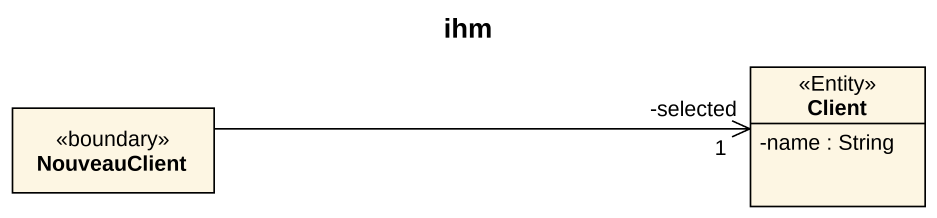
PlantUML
@startuml
title ihm
hide circle
hide empty members
skinparam classAttributeIconSize 0
class Client <<Entity>> {
  -name : String
}
class NouveauClient <<boundary>>
NouveauClient -right-> "-selected\n1" Client
@enduml
